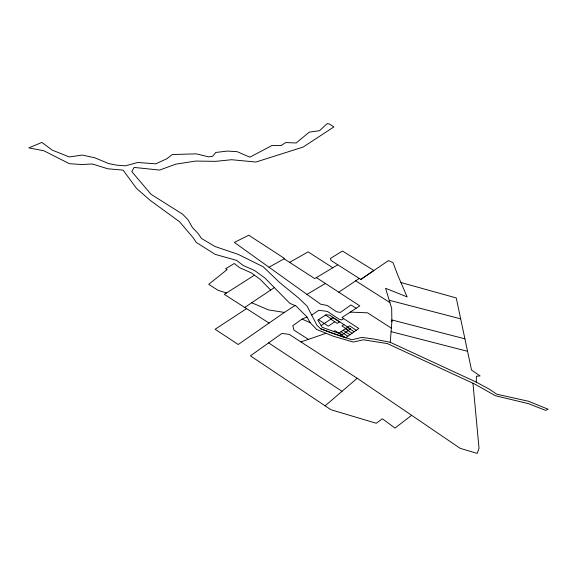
<?xml version="1.0" encoding="UTF-8"?>
<svg xmlns="http://www.w3.org/2000/svg" width="577" height="577" viewBox="0 0 577 577"><rect width="100%" height="100%" fill="white"/><g stroke="black" fill="none" stroke-linecap="round" stroke-linejoin="round"><path stroke-width="0.87" d="M476.285 382.133L390.254 342.298L373.261 338.908L361.801 337.422L351.984 339.766L331.335 333.008L320.603 328.746L316.888 325.183L307.144 306.207L298.59 297.963L279.766 282.643L263.206 266.783L238.113 254.334L214.954 246.494L201.416 238.416L198.329 233.743L192.35 227.417L188.066 219.83L182.707 214.233L151.051 194.312L131.772 171.585L134.145 167.424L159.613 170.071L175.725 164.171L195.581 161.07L215.654 161.344L231.579 159.714L255.936 162.036L303.105 147.077L333.888 126.926L329.568 124.105L327.224 123.593L319.571 130.683L309.286 132.133L296.174 142.973L285.665 142.577L281.057 145.577L272.034 145.469L249.913 157.168L237.111 151.664L227.338 151.073L215.748 152.465L212.711 156.223L208.557 156.836L196.303 153.857L172.271 154.542L166.89 158.704L155.783 163.839L137.867 162.469L125.433 165.83L116.597 165.145L108.656 163.565L94.715 157.766L82.295 155.054L69.233 156.944L52.161 150.085L41.897 142.411L28.85 147.885L43.802 150.734L69.384 163.717L81.84 164.517L92.349 163.983L107.863 168.794L123.11 170.143L136.497 188.398L150.164 200.342L179.598 221.792L193.331 237.962L196.267 242.427L215.214 254.378L236.584 260.364L243.09 265.398L254.58 270.483L264.944 278.064L289.87 303.358L295.965 305.947L306.906 316.896L310.137 322.637L316.585 329.409L333.549 336.326L353.362 342.046L363.373 339.788L387.448 343.611L474.864 384.131L495.52 395.779L528.402 403.633L545.691 410.391L548.15 409.237L528.489 401.26L496.725 394.192L489.613 389.345L476.285 382.133L476.4 376.204L480.122 375.959L471.524 370.059L456.248 297.934L400.979 282.528M390.254 342.298L391.862 321.692L391.689 308.414L385.573 288.291L407.124 296.917L397.784 275.179L393.016 262.614L388.451 260.595L360.82 279.427L331.119 260.544L330.405 258.474L342.406 251.024L373.925 270.49L360.82 279.427M357.192 378.26L289.243 334.386L281.944 333.398L250.418 355.85L325.118 405.847L357.192 378.26L460.172 448.336L477.129 453.407L479.033 448.358L472.952 383.243M411.632 415.31L394.993 428.076L382.349 418.772L376.283 423.28L330.953 409.735L325.118 405.847M306.978 317.025L302.016 319.103L292.77 325.688L293.967 330.102L308.385 339.37M320.603 328.746L345.645 337.761L358.836 328.486L341.988 317.53L359.788 305.875L316.384 277.609M295.027 305.55L284.382 312.409L238.229 344.505L215.098 329.279L246.552 308.637M338.829 333.217L349.547 325.817L356.29 330.275M333.838 331.494L335.049 330.664L345.637 337.761M343.935 324.591L341.973 325.933L348.587 330.318M338.8 292.207L359.226 278.446M244.727 307.469L274.335 287.591M311.681 315.056L318.843 310.246L327.484 311.465L339.247 319.319L341.728 319.889L343.661 318.619M334.804 321.793L328.277 326.178L318.526 319.644M321.151 325.543L330.801 319.139M333.239 317.516L331.256 318.836L325.551 315.049M254.471 275.171L224.323 294.364L269.041 323.077M337.769 264.785L314.739 278.597L284.115 258.806M306.971 294.407L325.385 283.473M289.618 262.369L308.118 251.882L332.806 267.764M269.012 267.23L284.612 258.532L248.774 235.221L234.341 242.412L320.639 304.187L327.325 305.514L336.492 311.724L340.365 312.431L350.989 304.973L356.153 308.255M300.934 341.93L326.106 333.29M350.261 312.114L367.542 312.828L391.357 328.162M284.382 312.409L268.413 309.885L251.738 302.759M391.083 331.631L467.558 351.306M464.911 338.829L391.833 319.947L391.862 321.692M389.208 300.249L460.677 318.836M226.516 292.972L217.955 290.274L208.701 284.338L227.143 269.574L225.607 268.745L234.276 263.501L239.729 267.735L251.384 272.907L260.357 279.484L270.692 290.036M302.016 319.103L310.137 322.637M355.684 280.833L389.922 302.586M268.615 342.889L342.01 391.314M347.426 327.282L354.184 331.753M345.298 328.753L352.064 333.239M343.156 330.232L349.936 334.739M341 331.717L347.794 336.247M350.535 328.962L342.442 334.595L322.255 327.325L317.79 320.127L326.077 314.703L329.77 315.215L350.535 328.962M339.37 321.944L337.22 323.394L330.542 318.966L332.698 317.53L339.37 321.944"/></g></svg>
